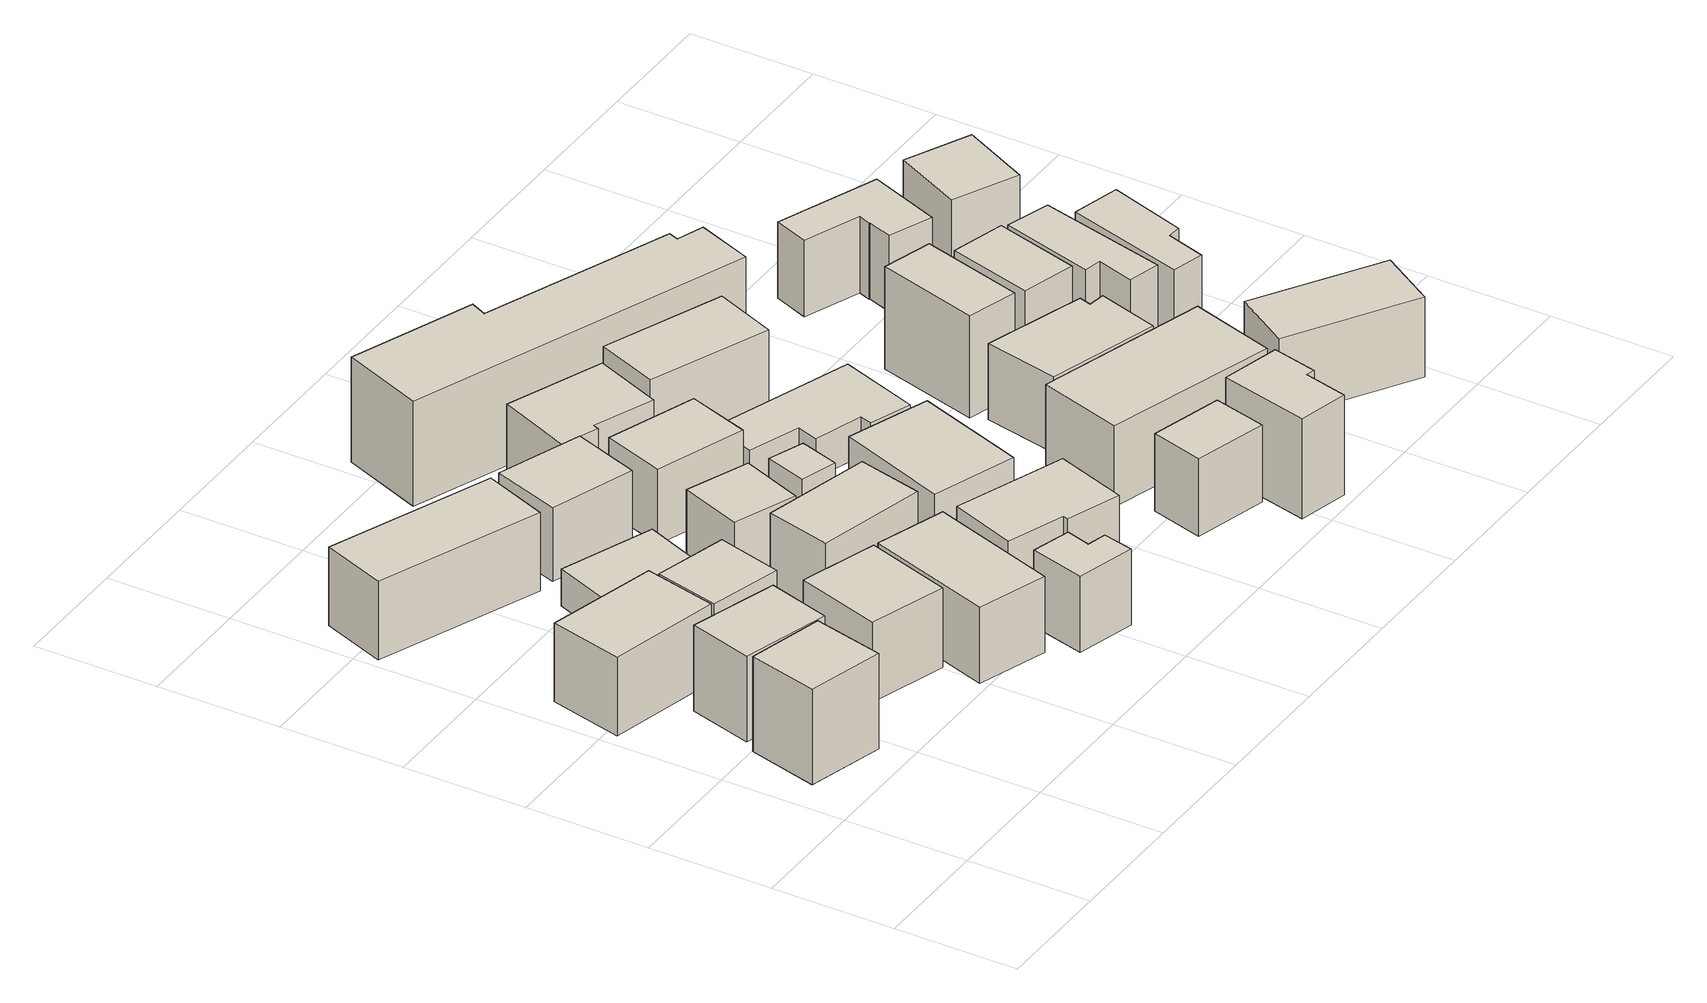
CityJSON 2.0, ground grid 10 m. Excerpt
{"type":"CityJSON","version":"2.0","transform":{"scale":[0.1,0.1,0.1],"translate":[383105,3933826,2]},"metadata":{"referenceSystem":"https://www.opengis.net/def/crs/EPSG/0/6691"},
"CityObjects":{
"building1":{"type":"Building","attributes":{"大字・町コード":"49","町・丁目コード":"3","13_区市町村コード_大字・町コード_町・丁目コード":"13111049003","多摩水系多摩川、浅川、大栗川洪水浸水想定区域（計画規模）.規模":"L1","多摩水系多摩川、浅川、大栗川洪水浸水想定区域（計画規模）.浸水ランク":"2","多摩水系多摩川、浅川、大栗川洪水浸水想定区域（計画規模）.浸水深":1.87,"多摩水系多摩川、浅川、大栗川洪水浸水想定区域（想定最大規模）.規模":"L2","多摩水系多摩川、浅川、大栗川洪水浸水想定区域（想定最大規模）.浸水ランク":"3","多摩水系多摩川、浅川、大栗川洪水浸水想定区域（想定最大規模）.浸水深":3.23,"多摩水系多摩川、浅川、大栗川洪水浸水想定区域（想定最大規模）.継続時間":12.73,"城南地区河川流域浸水予想区域（改定）（想定最大規模）.規模":"L2","城南地区河川流域浸水予想区域（改定）（想定最大規模）.浸水ランク":"1","城南地区河川流域浸水予想区域（改定）（想定最大規模）.浸水深":0.058,"measuredHeight":8.1,"BuildingDetails.buildingRoofEdgeArea":38.37,"BuildingDetails.districtsAndZonesType":"11","BuildingDetails.prefecture":"13","BuildingDetails.city":"13111","BuildingDetails.surveyYear":2016},"address":[{"country":"日本","locality":"東京都大田区東六郷三丁目"}],"geometry":[{"type":"Solid","lod":"1","boundaries":[[[[0,1,2,3]],[[2,4,5,3]],[[1,6,4,2]],[[0,7,6,1]],[[3,5,7,0]],[[4,6,7,5]]]]}]},
"building2":{"type":"Building","attributes":{"大字・町コード":"49","町・丁目コード":"3","13_区市町村コード_大字・町コード_町・丁目コード":"13111049003","多摩水系多摩川、浅川、大栗川洪水浸水想定区域（計画規模）.規模":"L1","多摩水系多摩川、浅川、大栗川洪水浸水想定区域（計画規模）.浸水ランク":"2","多摩水系多摩川、浅川、大栗川洪水浸水想定区域（計画規模）.浸水深":1.87,"多摩水系多摩川、浅川、大栗川洪水浸水想定区域（想定最大規模）.規模":"L2","多摩水系多摩川、浅川、大栗川洪水浸水想定区域（想定最大規模）.浸水ランク":"3","多摩水系多摩川、浅川、大栗川洪水浸水想定区域（想定最大規模）.浸水深":3.23,"多摩水系多摩川、浅川、大栗川洪水浸水想定区域（想定最大規模）.継続時間":12.73,"城南地区河川流域浸水予想区域（改定）（想定最大規模）.規模":"L2","城南地区河川流域浸水予想区域（改定）（想定最大規模）.浸水ランク":"1","城南地区河川流域浸水予想区域（改定）（想定最大規模）.浸水深":0.029,"measuredHeight":7.1,"BuildingDetails.buildingRoofEdgeArea":57.7,"BuildingDetails.districtsAndZonesType":"11","BuildingDetails.prefecture":"13","BuildingDetails.city":"13111","BuildingDetails.surveyYear":2016},"address":[{"country":"日本","locality":"東京都大田区東六郷三丁目"}],"geometry":[{"type":"Solid","lod":"1","boundaries":[[[[8,9,10,11]],[[10,12,13,11]],[[9,14,12,10]],[[8,15,14,9]],[[11,13,15,8]],[[12,14,15,13]]]]}]},
"building3":{"type":"Building","attributes":{"大字・町コード":"49","町・丁目コード":"3","13_区市町村コード_大字・町コード_町・丁目コード":"13111049003","多摩水系多摩川、浅川、大栗川洪水浸水想定区域（計画規模）.規模":"L1","多摩水系多摩川、浅川、大栗川洪水浸水想定区域（計画規模）.浸水ランク":"2","多摩水系多摩川、浅川、大栗川洪水浸水想定区域（計画規模）.浸水深":1.87,"多摩水系多摩川、浅川、大栗川洪水浸水想定区域（想定最大規模）.規模":"L2","多摩水系多摩川、浅川、大栗川洪水浸水想定区域（想定最大規模）.浸水ランク":"3","多摩水系多摩川、浅川、大栗川洪水浸水想定区域（想定最大規模）.浸水深":3.23,"多摩水系多摩川、浅川、大栗川洪水浸水想定区域（想定最大規模）.継続時間":12.73,"城南地区河川流域浸水予想区域（改定）（想定最大規模）.規模":"L2","城南地区河川流域浸水予想区域（改定）（想定最大規模）.浸水ランク":"1","城南地区河川流域浸水予想区域（改定）（想定最大規模）.浸水深":0.058,"measuredHeight":7.2,"BuildingDetails.buildingRoofEdgeArea":40.46,"BuildingDetails.districtsAndZonesType":"11","BuildingDetails.prefecture":"13","BuildingDetails.city":"13111","BuildingDetails.surveyYear":2016},"address":[{"country":"日本","locality":"東京都大田区東六郷三丁目"}],"geometry":[{"type":"Solid","lod":"1","boundaries":[[[[16,17,18,19]],[[18,20,21,19]],[[17,22,20,18]],[[16,23,22,17]],[[19,21,23,16]],[[20,22,23,21]]]]}]},
"building4":{"type":"Building","attributes":{"大字・町コード":"49","町・丁目コード":"3","13_区市町村コード_大字・町コード_町・丁目コード":"13111049003","多摩水系多摩川、浅川、大栗川洪水浸水想定区域（計画規模）.規模":"L1","多摩水系多摩川、浅川、大栗川洪水浸水想定区域（計画規模）.浸水ランク":"2","多摩水系多摩川、浅川、大栗川洪水浸水想定区域（計画規模）.浸水深":1.67,"多摩水系多摩川、浅川、大栗川洪水浸水想定区域（想定最大規模）.規模":"L2","多摩水系多摩川、浅川、大栗川洪水浸水想定区域（想定最大規模）.浸水ランク":"3","多摩水系多摩川、浅川、大栗川洪水浸水想定区域（想定最大規模）.浸水深":3.12,"多摩水系多摩川、浅川、大栗川洪水浸水想定区域（想定最大規模）.継続時間":12.2,"城南地区河川流域浸水予想区域（改定）（想定最大規模）.規模":"L2","城南地区河川流域浸水予想区域（改定）（想定最大規模）.浸水ランク":"1","城南地区河川流域浸水予想区域（改定）（想定最大規模）.浸水深":0.048,"measuredHeight":7.2,"BuildingDetails.buildingRoofEdgeArea":79.28,"BuildingDetails.districtsAndZonesType":"11","BuildingDetails.prefecture":"13","BuildingDetails.city":"13111","BuildingDetails.surveyYear":2016},"address":[{"country":"日本","locality":"東京都大田区東六郷三丁目"}],"geometry":[{"type":"Solid","lod":"1","boundaries":[[[[24,25,26,27]],[[26,28,29,27]],[[25,30,28,26]],[[24,31,30,25]],[[27,29,31,24]],[[28,30,31,29]]]]}]},
"building5":{"type":"Building","attributes":{"大字・町コード":"49","町・丁目コード":"3","13_区市町村コード_大字・町コード_町・丁目コード":"13111049003","多摩水系多摩川、浅川、大栗川洪水浸水想定区域（計画規模）.規模":"L1","多摩水系多摩川、浅川、大栗川洪水浸水想定区域（計画規模）.浸水ランク":"2","多摩水系多摩川、浅川、大栗川洪水浸水想定区域（計画規模）.浸水深":1.87,"多摩水系多摩川、浅川、大栗川洪水浸水想定区域（想定最大規模）.規模":"L2","多摩水系多摩川、浅川、大栗川洪水浸水想定区域（想定最大規模）.浸水ランク":"3","多摩水系多摩川、浅川、大栗川洪水浸水想定区域（想定最大規模）.浸水深":3.23,"多摩水系多摩川、浅川、大栗川洪水浸水想定区域（想定最大規模）.継続時間":12.73,"城南地区河川流域浸水予想区域（改定）（想定最大規模）.規模":"L2","城南地区河川流域浸水予想区域（改定）（想定最大規模）.浸水ランク":"1","城南地区河川流域浸水予想区域（改定）（想定最大規模）.浸水深":0.024,"measuredHeight":6.4,"BuildingDetails.buildingRoofEdgeArea":33.47,"BuildingDetails.districtsAndZonesType":"11","BuildingDetails.prefecture":"13","BuildingDetails.city":"13111","BuildingDetails.surveyYear":2016},"address":[{"country":"日本","locality":"東京都大田区東六郷三丁目"}],"geometry":[{"type":"Solid","lod":"1","boundaries":[[[[32,33,34,35]],[[34,36,37,35]],[[33,38,36,34]],[[32,39,38,33]],[[35,37,39,32]],[[36,38,39,37]]]]}]},
"building6":{"type":"Building","attributes":{"大字・町コード":"49","町・丁目コード":"3","13_区市町村コード_大字・町コード_町・丁目コード":"13111049003","多摩水系多摩川、浅川、大栗川洪水浸水想定区域（計画規模）.規模":"L1","多摩水系多摩川、浅川、大栗川洪水浸水想定区域（計画規模）.浸水ランク":"2","多摩水系多摩川、浅川、大栗川洪水浸水想定区域（計画規模）.浸水深":1.87,"多摩水系多摩川、浅川、大栗川洪水浸水想定区域（想定最大規模）.規模":"L2","多摩水系多摩川、浅川、大栗川洪水浸水想定区域（想定最大規模）.浸水ランク":"3","多摩水系多摩川、浅川、大栗川洪水浸水想定区域（想定最大規模）.浸水深":3.23,"多摩水系多摩川、浅川、大栗川洪水浸水想定区域（想定最大規模）.継続時間":12.73,"城南地区河川流域浸水予想区域（改定）（想定最大規模）.規模":"L2","城南地区河川流域浸水予想区域（改定）（想定最大規模）.浸水ランク":"1","城南地区河川流域浸水予想区域（改定）（想定最大規模）.浸水深":0.058,"measuredHeight":7.4,"BuildingDetails.buildingRoofEdgeArea":48.03,"BuildingDetails.districtsAndZonesType":"11","BuildingDetails.prefecture":"13","BuildingDetails.city":"13111","BuildingDetails.surveyYear":2016},"address":[{"country":"日本","locality":"東京都大田区東六郷三丁目"}],"geometry":[{"type":"Solid","lod":"1","boundaries":[[[[40,41,42,43]],[[42,44,45,43]],[[41,46,44,42]],[[40,47,46,41]],[[43,45,47,40]],[[44,46,47,45]]]]}]},
"building7":{"type":"Building","attributes":{"大字・町コード":"49","町・丁目コード":"3","13_区市町村コード_大字・町コード_町・丁目コード":"13111049003","多摩水系多摩川、浅川、大栗川洪水浸水想定区域（計画規模）.規模":"L1","多摩水系多摩川、浅川、大栗川洪水浸水想定区域（計画規模）.浸水ランク":"2","多摩水系多摩川、浅川、大栗川洪水浸水想定区域（計画規模）.浸水深":1.77,"多摩水系多摩川、浅川、大栗川洪水浸水想定区域（想定最大規模）.規模":"L2","多摩水系多摩川、浅川、大栗川洪水浸水想定区域（想定最大規模）.浸水ランク":"3","多摩水系多摩川、浅川、大栗川洪水浸水想定区域（想定最大規模）.浸水深":3.22,"多摩水系多摩川、浅川、大栗川洪水浸水想定区域（想定最大規模）.継続時間":12.2,"城南地区河川流域浸水予想区域（改定）（想定最大規模）.規模":"L2","城南地区河川流域浸水予想区域（改定）（想定最大規模）.浸水ランク":"1","城南地区河川流域浸水予想区域（改定）（想定最大規模）.浸水深":0.024,"measuredHeight":4.7,"BuildingDetails.buildingRoofEdgeArea":25.6,"BuildingDetails.districtsAndZonesType":"11","BuildingDetails.prefecture":"13","BuildingDetails.city":"13111","BuildingDetails.surveyYear":2016},"address":[{"country":"日本","locality":"東京都大田区東六郷三丁目"}],"geometry":[{"type":"Solid","lod":"1","boundaries":[[[[48,49,50,51]],[[50,52,53,51]],[[49,54,52,50]],[[48,55,54,49]],[[51,53,55,48]],[[52,54,55,53]]]]}]},
"building8":{"type":"Building","attributes":{"大字・町コード":"49","町・丁目コード":"3","13_区市町村コード_大字・町コード_町・丁目コード":"13111049003","多摩水系多摩川、浅川、大栗川洪水浸水想定区域（計画規模）.規模":"L1","多摩水系多摩川、浅川、大栗川洪水浸水想定区域（計画規模）.浸水ランク":"2","多摩水系多摩川、浅川、大栗川洪水浸水想定区域（計画規模）.浸水深":1.63,"多摩水系多摩川、浅川、大栗川洪水浸水想定区域（想定最大規模）.規模":"L2","多摩水系多摩川、浅川、大栗川洪水浸水想定区域（想定最大規模）.浸水ランク":"3","多摩水系多摩川、浅川、大栗川洪水浸水想定区域（想定最大規模）.浸水深":3,"多摩水系多摩川、浅川、大栗川洪水浸水想定区域（想定最大規模）.継続時間":12.67,"城南地区河川流域浸水予想区域（改定）（想定最大規模）.規模":"L2","城南地区河川流域浸水予想区域（改定）（想定最大規模）.浸水ランク":"1","城南地区河川流域浸水予想区域（改定）（想定最大規模）.浸水深":0.124,"measuredHeight":6.5,"BuildingDetails.buildingRoofEdgeArea":65.26,"BuildingDetails.districtsAndZonesType":"11","BuildingDetails.prefecture":"13","BuildingDetails.city":"13111","BuildingDetails.surveyYear":2016},"address":[{"country":"日本","locality":"東京都大田区東六郷三丁目"}],"geometry":[{"type":"Solid","lod":"1","boundaries":[[[[56,57,58,59]],[[58,60,61,59]],[[57,62,60,58]],[[56,63,62,57]],[[59,61,63,56]],[[60,62,63,61]]]]}]},
"building9":{"type":"Building","attributes":{"大字・町コード":"49","町・丁目コード":"3","13_区市町村コード_大字・町コード_町・丁目コード":"13111049003","多摩水系多摩川、浅川、大栗川洪水浸水想定区域（計画規模）.規模":"L1","多摩水系多摩川、浅川、大栗川洪水浸水想定区域（計画規模）.浸水ランク":"2","多摩水系多摩川、浅川、大栗川洪水浸水想定区域（計画規模）.浸水深":2.12,"多摩水系多摩川、浅川、大栗川洪水浸水想定区域（想定最大規模）.規模":"L2","多摩水系多摩川、浅川、大栗川洪水浸水想定区域（想定最大規模）.浸水ランク":"3","多摩水系多摩川、浅川、大栗川洪水浸水想定区域（想定最大規模）.浸水深":3.41,"多摩水系多摩川、浅川、大栗川洪水浸水想定区域（想定最大規模）.継続時間":13.77,"城南地区河川流域浸水予想区域（改定）（想定最大規模）.規模":"L2","城南地区河川流域浸水予想区域（改定）（想定最大規模）.浸水ランク":"1","城南地区河川流域浸水予想区域（改定）（想定最大規模）.浸水深":0.118,"measuredHeight":6.8,"BuildingDetails.buildingRoofEdgeArea":19.57,"BuildingDetails.districtsAndZonesType":"11","BuildingDetails.prefecture":"13","BuildingDetails.city":"13111","BuildingDetails.surveyYear":2016},"address":[{"country":"日本","locality":"東京都大田区東六郷三丁目"}],"geometry":[{"type":"Solid","lod":"1","boundaries":[[[[64,65,66,67,68,69]],[[68,70,71,69]],[[67,72,70,68]],[[66,73,72,67]],[[65,74,73,66]],[[64,75,74,65]],[[69,71,75,64]],[[70,72,73,74,75,71]]]]}]},
"building10":{"type":"Building","attributes":{"大字・町コード":"49","町・丁目コード":"3","13_区市町村コード_大字・町コード_町・丁目コード":"13111049003","多摩水系多摩川、浅川、大栗川洪水浸水想定区域（計画規模）.規模":"L1","多摩水系多摩川、浅川、大栗川洪水浸水想定区域（計画規模）.浸水ランク":"2","多摩水系多摩川、浅川、大栗川洪水浸水想定区域（計画規模）.浸水深":1.93,"多摩水系多摩川、浅川、大栗川洪水浸水想定区域（想定最大規模）.規模":"L2","多摩水系多摩川、浅川、大栗川洪水浸水想定区域（想定最大規模）.浸水ランク":"3","多摩水系多摩川、浅川、大栗川洪水浸水想定区域（想定最大規模）.浸水深":3.3,"多摩水系多摩川、浅川、大栗川洪水浸水想定区域（想定最大規模）.継続時間":12.67,"城南地区河川流域浸水予想区域（改定）（想定最大規模）.規模":"L2","城南地区河川流域浸水予想区域（改定）（想定最大規模）.浸水ランク":"1","城南地区河川流域浸水予想区域（改定）（想定最大規模）.浸水深":0.124,"measuredHeight":8.9,"BuildingDetails.buildingRoofEdgeArea":50.06,"BuildingDetails.districtsAndZonesType":"11","BuildingDetails.prefecture":"13","BuildingDetails.city":"13111","BuildingDetails.surveyYear":2016},"address":[{"country":"日本","locality":"東京都大田区東六郷三丁目"}],"geometry":[{"type":"Solid","lod":"1","boundaries":[[[[76,77,78,79]],[[78,80,81,79]],[[77,82,80,78]],[[76,83,82,77]],[[79,81,83,76]],[[80,82,83,81]]]]}]},
"building11":{"type":"Building","attributes":{"大字・町コード":"49","町・丁目コード":"3","13_区市町村コード_大字・町コード_町・丁目コード":"13111049003","多摩水系多摩川、浅川、大栗川洪水浸水想定区域（計画規模）.規模":"L1","多摩水系多摩川、浅川、大栗川洪水浸水想定区域（計画規模）.浸水ランク":"2","多摩水系多摩川、浅川、大栗川洪水浸水想定区域（計画規模）.浸水深":1.77,"多摩水系多摩川、浅川、大栗川洪水浸水想定区域（想定最大規模）.規模":"L2","多摩水系多摩川、浅川、大栗川洪水浸水想定区域（想定最大規模）.浸水ランク":"3","多摩水系多摩川、浅川、大栗川洪水浸水想定区域（想定最大規模）.浸水深":3.22,"多摩水系多摩川、浅川、大栗川洪水浸水想定区域（想定最大規模）.継続時間":12.2,"城南地区河川流域浸水予想区域（改定）（想定最大規模）.規模":"L2","城南地区河川流域浸水予想区域（改定）（想定最大規模）.浸水ランク":"1","城南地区河川流域浸水予想区域（改定）（想定最大規模）.浸水深":0.087,"measuredHeight":6.6,"BuildingDetails.buildingRoofEdgeArea":42.86,"BuildingDetails.districtsAndZonesType":"11","BuildingDetails.prefecture":"13","BuildingDetails.city":"13111","BuildingDetails.surveyYear":2016},"address":[{"country":"日本","locality":"東京都大田区東六郷三丁目"}],"geometry":[{"type":"Solid","lod":"1","boundaries":[[[[84,85,86,87]],[[86,88,89,87]],[[85,90,88,86]],[[84,91,90,85]],[[87,89,91,84]],[[88,90,91,89]]]]}]},
"building12":{"type":"Building","attributes":{"大字・町コード":"49","町・丁目コード":"3","13_区市町村コード_大字・町コード_町・丁目コード":"13111049003","多摩水系多摩川、浅川、大栗川洪水浸水想定区域（計画規模）.規模":"L1","多摩水系多摩川、浅川、大栗川洪水浸水想定区域（計画規模）.浸水ランク":"2","多摩水系多摩川、浅川、大栗川洪水浸水想定区域（計画規模）.浸水深":1.73,"多摩水系多摩川、浅川、大栗川洪水浸水想定区域（想定最大規模）.規模":"L2","多摩水系多摩川、浅川、大栗川洪水浸水想定区域（想定最大規模）.浸水ランク":"3","多摩水系多摩川、浅川、大栗川洪水浸水想定区域（想定最大規模）.浸水深":3.1,"多摩水系多摩川、浅川、大栗川洪水浸水想定区域（想定最大規模）.継続時間":12.67,"城南地区河川流域浸水予想区域（改定）（想定最大規模）.規模":"L2","城南地区河川流域浸水予想区域（改定）（想定最大規模）.浸水ランク":"1","城南地区河川流域浸水予想区域（改定）（想定最大規模）.浸水深":0.024,"measuredHeight":6.8,"BuildingDetails.buildingRoofEdgeArea":18.67,"BuildingDetails.districtsAndZonesType":"11","BuildingDetails.prefecture":"13","BuildingDetails.city":"13111","BuildingDetails.surveyYear":2016},"address":[{"country":"日本","locality":"東京都大田区東六郷三丁目"}],"geometry":[{"type":"Solid","lod":"1","boundaries":[[[[92,93,94,95]],[[94,96,97,95]],[[93,98,96,94]],[[92,99,98,93]],[[95,97,99,92]],[[96,98,99,97]]]]}]},
"building13":{"type":"Building","attributes":{"大字・町コード":"49","町・丁目コード":"3","13_区市町村コード_大字・町コード_町・丁目コード":"13111049003","多摩水系多摩川、浅川、大栗川洪水浸水想定区域（計画規模）.規模":"L1","多摩水系多摩川、浅川、大栗川洪水浸水想定区域（計画規模）.浸水ランク":"2","多摩水系多摩川、浅川、大栗川洪水浸水想定区域（計画規模）.浸水深":2.02,"多摩水系多摩川、浅川、大栗川洪水浸水想定区域（想定最大規模）.規模":"L2","多摩水系多摩川、浅川、大栗川洪水浸水想定区域（想定最大規模）.浸水ランク":"3","多摩水系多摩川、浅川、大栗川洪水浸水想定区域（想定最大規模）.浸水深":3.4,"多摩水系多摩川、浅川、大栗川洪水浸水想定区域（想定最大規模）.継続時間":12.67,"城南地区河川流域浸水予想区域（改定）（想定最大規模）.規模":"L2","城南地区河川流域浸水予想区域（改定）（想定最大規模）.浸水ランク":"1","城南地区河川流域浸水予想区域（改定）（想定最大規模）.浸水深":0.124,"measuredHeight":6.8,"BuildingDetails.buildingRoofEdgeArea":57.37,"BuildingDetails.districtsAndZonesType":"11","BuildingDetails.prefecture":"13","BuildingDetails.city":"13111","BuildingDetails.surveyYear":2016},"address":[{"country":"日本","locality":"東京都大田区東六郷三丁目"}],"geometry":[{"type":"Solid","lod":"1","boundaries":[[[[100,101,102,103,104,105]],[[104,106,107,105]],[[103,108,106,104]],[[102,109,108,103]],[[101,110,109,102]],[[100,111,110,101]],[[105,107,111,100]],[[106,108,109,110,111,107]]]]}]},
"building14":{"type":"Building","attributes":{"大字・町コード":"49","町・丁目コード":"3","13_区市町村コード_大字・町コード_町・丁目コード":"13111049003","多摩水系多摩川、浅川、大栗川洪水浸水想定区域（計画規模）.規模":"L1","多摩水系多摩川、浅川、大栗川洪水浸水想定区域（計画規模）.浸水ランク":"2","多摩水系多摩川、浅川、大栗川洪水浸水想定区域（計画規模）.浸水深":1.93,"多摩水系多摩川、浅川、大栗川洪水浸水想定区域（想定最大規模）.規模":"L2","多摩水系多摩川、浅川、大栗川洪水浸水想定区域（想定最大規模）.浸水ランク":"3","多摩水系多摩川、浅川、大栗川洪水浸水想定区域（想定最大規模）.浸水深":3.3,"多摩水系多摩川、浅川、大栗川洪水浸水想定区域（想定最大規模）.継続時間":12.67,"城南地区河川流域浸水予想区域（改定）（想定最大規模）.規模":"L2","城南地区河川流域浸水予想区域（改定）（想定最大規模）.浸水ランク":"1","城南地区河川流域浸水予想区域（改定）（想定最大規模）.浸水深":0.124,"measuredHeight":6.4,"BuildingDetails.buildingRoofEdgeArea":10.75,"BuildingDetails.districtsAndZonesType":"11","BuildingDetails.prefecture":"13","BuildingDetails.city":"13111","BuildingDetails.surveyYear":2016},"address":[{"country":"日本","locality":"東京都大田区東六郷三丁目"}],"geometry":[{"type":"Solid","lod":"1","boundaries":[[[[112,113,114,115]],[[114,116,117,115]],[[113,118,116,114]],[[112,119,118,113]],[[115,117,119,112]],[[116,118,119,117]]]]}]},
"building15":{"type":"Building","attributes":{"大字・町コード":"49","町・丁目コード":"3","13_区市町村コード_大字・町コード_町・丁目コード":"13111049003","多摩水系多摩川、浅川、大栗川洪水浸水想定区域（計画規模）.規模":"L1","多摩水系多摩川、浅川、大栗川洪水浸水想定区域（計画規模）.浸水ランク":"2","多摩水系多摩川、浅川、大栗川洪水浸水想定区域（計画規模）.浸水深":1.73,"多摩水系多摩川、浅川、大栗川洪水浸水想定区域（想定最大規模）.規模":"L2","多摩水系多摩川、浅川、大栗川洪水浸水想定区域（想定最大規模）.浸水ランク":"3","多摩水系多摩川、浅川、大栗川洪水浸水想定区域（想定最大規模）.浸水深":3.19,"多摩水系多摩川、浅川、大栗川洪水浸水想定区域（想定最大規模）.継続時間":13.27,"城南地区河川流域浸水予想区域（改定）（想定最大規模）.規模":"L2","城南地区河川流域浸水予想区域（改定）（想定最大規模）.浸水ランク":"1","城南地区河川流域浸水予想区域（改定）（想定最大規模）.浸水深":0.087,"measuredHeight":6.9,"BuildingDetails.buildingRoofEdgeArea":40.76,"BuildingDetails.districtsAndZonesType":"11","BuildingDetails.prefecture":"13","BuildingDetails.city":"13111","BuildingDetails.surveyYear":2016},"address":[{"country":"日本","locality":"東京都大田区東六郷三丁目"}],"geometry":[{"type":"Solid","lod":"1","boundaries":[[[[120,121,122,123]],[[122,124,125,123]],[[121,126,124,122]],[[120,127,126,121]],[[123,125,127,120]],[[124,126,127,125]]]]}]},
"building16":{"type":"Building","attributes":{"多摩水系多摩川、浅川、大栗川洪水浸水想定区域（計画規模）.規模":"L1","多摩水系多摩川、浅川、大栗川洪水浸水想定区域（計画規模）.浸水ランク":"2","多摩水系多摩川、浅川、大栗川洪水浸水想定区域（計画規模）.浸水深":1.83,"多摩水系多摩川、浅川、大栗川洪水浸水想定区域（想定最大規模）.規模":"L2","多摩水系多摩川、浅川、大栗川洪水浸水想定区域（想定最大規模）.浸水ランク":"3","多摩水系多摩川、浅川、大栗川洪水浸水想定区域（想定最大規模）.浸水深":3.29,"多摩水系多摩川、浅川、大栗川洪水浸水想定区域（想定最大規模）.継続時間":13.27,"城南地区河川流域浸水予想区域（改定）（想定最大規模）.規模":"L2","城南地区河川流域浸水予想区域（改定）（想定最大規模）.浸水ランク":"1","城南地区河川流域浸水予想区域（改定）（想定最大規模）.浸水深":0.087,"measuredHeight":7.1,"BuildingDetails.districtsAndZonesType":"11","BuildingDetails.prefecture":"13","BuildingDetails.city":"13111","BuildingDetails.surveyYear":2016},"address":[{"country":"日本","locality":"東京都大田区東六郷三丁目"}],"geometry":[{"type":"Solid","lod":"1","boundaries":[[[[128,129,130,131,132,133]],[[132,134,135,133]],[[131,136,134,132]],[[130,137,136,131]],[[129,138,137,130]],[[128,139,138,129]],[[133,135,139,128]],[[134,136,137,138,139,135]]]]}]},
"building17":{"type":"Building","attributes":{"大字・町コード":"49","町・丁目コード":"3","13_区市町村コード_大字・町コード_町・丁目コード":"13111049003","多摩水系多摩川、浅川、大栗川洪水浸水想定区域（計画規模）.規模":"L1","多摩水系多摩川、浅川、大栗川洪水浸水想定区域（計画規模）.浸水ランク":"2","多摩水系多摩川、浅川、大栗川洪水浸水想定区域（計画規模）.浸水深":2.02,"多摩水系多摩川、浅川、大栗川洪水浸水想定区域（想定最大規模）.規模":"L2","多摩水系多摩川、浅川、大栗川洪水浸水想定区域（想定最大規模）.浸水ランク":"3","多摩水系多摩川、浅川、大栗川洪水浸水想定区域（想定最大規模）.浸水深":3.4,"多摩水系多摩川、浅川、大栗川洪水浸水想定区域（想定最大規模）.継続時間":12.67,"城南地区河川流域浸水予想区域（改定）（想定最大規模）.規模":"L2","城南地区河川流域浸水予想区域（改定）（想定最大規模）.浸水ランク":"1","城南地区河川流域浸水予想区域（改定）（想定最大規模）.浸水深":0.124,"measuredHeight":6.7,"BuildingDetails.buildingRoofEdgeArea":67.63,"BuildingDetails.districtsAndZonesType":"11","BuildingDetails.prefecture":"13","BuildingDetails.city":"13111","BuildingDetails.surveyYear":2016},"address":[{"country":"日本","locality":"東京都大田区東六郷三丁目"}],"geometry":[{"type":"Solid","lod":"1","boundaries":[[[[140,141,142,143]],[[142,144,145,143]],[[141,146,144,142]],[[140,147,146,141]],[[143,145,147,140]],[[144,146,147,145]]]]}]},
"building18":{"type":"Building","attributes":{"大字・町コード":"49","町・丁目コード":"3","13_区市町村コード_大字・町コード_町・丁目コード":"13111049003","多摩水系多摩川、浅川、大栗川洪水浸水想定区域（計画規模）.規模":"L1","多摩水系多摩川、浅川、大栗川洪水浸水想定区域（計画規模）.浸水ランク":"2","多摩水系多摩川、浅川、大栗川洪水浸水想定区域（計画規模）.浸水深":1.94,"多摩水系多摩川、浅川、大栗川洪水浸水想定区域（想定最大規模）.規模":"L2","多摩水系多摩川、浅川、大栗川洪水浸水想定区域（想定最大規模）.浸水ランク":"3","多摩水系多摩川、浅川、大栗川洪水浸水想定区域（想定最大規模）.浸水深":3.28,"多摩水系多摩川、浅川、大栗川洪水浸水想定区域（想定最大規模）.継続時間":13.37,"城南地区河川流域浸水予想区域（改定）（想定最大規模）.規模":"L2","城南地区河川流域浸水予想区域（改定）（想定最大規模）.浸水ランク":"1","城南地区河川流域浸水予想区域（改定）（想定最大規模）.浸水深":0.118,"measuredHeight":7,"BuildingDetails.buildingRoofEdgeArea":27.79,"BuildingDetails.districtsAndZonesType":"11","BuildingDetails.prefecture":"13","BuildingDetails.city":"13111","BuildingDetails.surveyYear":2016},"address":[{"country":"日本","locality":"東京都大田区東六郷三丁目"}],"geometry":[{"type":"Solid","lod":"1","boundaries":[[[[148,149,150,151]],[[150,152,153,151]],[[149,154,152,150]],[[148,155,154,149]],[[151,153,155,148]],[[152,154,155,153]]]]}]},
"building19":{"type":"Building","attributes":{"大字・町コード":"49","町・丁目コード":"3","13_区市町村コード_大字・町コード_町・丁目コード":"13111049003","多摩水系多摩川、浅川、大栗川洪水浸水想定区域（計画規模）.規模":"L1","多摩水系多摩川、浅川、大栗川洪水浸水想定区域（計画規模）.浸水ランク":"2","多摩水系多摩川、浅川、大栗川洪水浸水想定区域（計画規模）.浸水深":1.93,"多摩水系多摩川、浅川、大栗川洪水浸水想定区域（想定最大規模）.規模":"L2","多摩水系多摩川、浅川、大栗川洪水浸水想定区域（想定最大規模）.浸水ランク":"3","多摩水系多摩川、浅川、大栗川洪水浸水想定区域（想定最大規模）.浸水深":3.39,"多摩水系多摩川、浅川、大栗川洪水浸水想定区域（想定最大規模）.継続時間":13.27,"城南地区河川流域浸水予想区域（改定）（想定最大規模）.規模":"L2","城南地区河川流域浸水予想区域（改定）（想定最大規模）.浸水ランク":"1","城南地区河川流域浸水予想区域（改定）（想定最大規模）.浸水深":0.225,"measuredHeight":6.6,"BuildingDetails.buildingRoofEdgeArea":66.27,"BuildingDetails.districtsAndZonesType":"11","BuildingDetails.prefecture":"13","BuildingDetails.city":"13111","BuildingDetails.surveyYear":2016},"address":[{"country":"日本","locality":"東京都大田区東六郷三丁目"}],"geometry":[{"type":"Solid","lod":"1","boundaries":[[[[156,157,158,159,160,161,162,163]],[[162,164,165,163]],[[161,166,164,162]],[[160,167,166,161]],[[159,168,167,160]],[[158,169,168,159]],[[157,170,169,158]],[[156,171,170,157]],[[163,165,171,156]],[[164,166,167,168,169,170,171,165]]]]}]},
"building20":{"type":"Building","attributes":{"多摩水系多摩川、浅川、大栗川洪水浸水想定区域（計画規模）.規模":"L1","多摩水系多摩川、浅川、大栗川洪水浸水想定区域（計画規模）.浸水ランク":"2","多摩水系多摩川、浅川、大栗川洪水浸水想定区域（計画規模）.浸水深":2.03,"多摩水系多摩川、浅川、大栗川洪水浸水想定区域（想定最大規模）.規模":"L2","多摩水系多摩川、浅川、大栗川洪水浸水想定区域（想定最大規模）.浸水ランク":"3","多摩水系多摩川、浅川、大栗川洪水浸水想定区域（想定最大規模）.浸水深":3.49,"多摩水系多摩川、浅川、大栗川洪水浸水想定区域（想定最大規模）.継続時間":13.27,"城南地区河川流域浸水予想区域（改定）（想定最大規模）.規模":"L2","城南地区河川流域浸水予想区域（改定）（想定最大規模）.浸水ランク":"1","城南地区河川流域浸水予想区域（改定）（想定最大規模）.浸水深":0.087,"measuredHeight":9,"BuildingDetails.districtsAndZonesType":"11","BuildingDetails.prefecture":"13","BuildingDetails.city":"13111","BuildingDetails.surveyYear":2016},"address":[{"country":"日本","locality":"東京都大田区東六郷三丁目"}],"geometry":[{"type":"Solid","lod":"1","boundaries":[[[[172,173,174,175,176,177,178,179]],[[178,180,181,179]],[[177,182,180,178]],[[176,183,182,177]],[[175,184,183,176]],[[174,185,184,175]],[[173,186,185,174]],[[172,187,186,173]],[[179,181,187,172]],[[180,182,183,184,185,186,187,181]]]]}]},
"building21":{"type":"Building","attributes":{"大字・町コード":"49","町・丁目コード":"3","13_区市町村コード_大字・町コード_町・丁目コード":"13111049003","多摩水系多摩川、浅川、大栗川洪水浸水想定区域（計画規模）.規模":"L1","多摩水系多摩川、浅川、大栗川洪水浸水想定区域（計画規模）.浸水ランク":"2","多摩水系多摩川、浅川、大栗川洪水浸水想定区域（計画規模）.浸水深":1.83,"多摩水系多摩川、浅川、大栗川洪水浸水想定区域（想定最大規模）.規模":"L2","多摩水系多摩川、浅川、大栗川洪水浸水想定区域（想定最大規模）.浸水ランク":"3","多摩水系多摩川、浅川、大栗川洪水浸水想定区域（想定最大規模）.浸水深":3.29,"多摩水系多摩川、浅川、大栗川洪水浸水想定区域（想定最大規模）.継続時間":13.27,"城南地区河川流域浸水予想区域（改定）（想定最大規模）.規模":"L2","城南地区河川流域浸水予想区域（改定）（想定最大規模）.浸水ランク":"1","城南地区河川流域浸水予想区域（改定）（想定最大規模）.浸水深":0.087,"measuredHeight":8.8,"BuildingDetails.buildingRoofEdgeArea":56.29,"BuildingDetails.districtsAndZonesType":"11","BuildingDetails.prefecture":"13","BuildingDetails.city":"13111","BuildingDetails.surveyYear":2016},"address":[{"country":"日本","locality":"東京都大田区東六郷三丁目"}],"geometry":[{"type":"Solid","lod":"1","boundaries":[[[[188,189,190,191]],[[190,192,193,191]],[[189,194,192,190]],[[188,195,194,189]],[[191,193,195,188]],[[192,194,195,193]]]]}]},
"building22":{"type":"Building","attributes":{"大字・町コード":"49","町・丁目コード":"3","13_区市町村コード_大字・町コード_町・丁目コード":"13111049003","多摩水系多摩川、浅川、大栗川洪水浸水想定区域（計画規模）.規模":"L1","多摩水系多摩川、浅川、大栗川洪水浸水想定区域（計画規模）.浸水ランク":"2","多摩水系多摩川、浅川、大栗川洪水浸水想定区域（計画規模）.浸水深":1.94,"多摩水系多摩川、浅川、大栗川洪水浸水想定区域（想定最大規模）.規模":"L2","多摩水系多摩川、浅川、大栗川洪水浸水想定区域（想定最大規模）.浸水ランク":"3","多摩水系多摩川、浅川、大栗川洪水浸水想定区域（想定最大規模）.浸水深":3.28,"多摩水系多摩川、浅川、大栗川洪水浸水想定区域（想定最大規模）.継続時間":13.37,"城南地区河川流域浸水予想区域（改定）（想定最大規模）.規模":"L2","城南地区河川流域浸水予想区域（改定）（想定最大規模）.浸水ランク":"1","城南地区河川流域浸水予想区域（改定）（想定最大規模）.浸水深":0.118,"measuredHeight":9.2,"BuildingDetails.buildingRoofEdgeArea":34.5,"BuildingDetails.districtsAndZonesType":"11","BuildingDetails.prefecture":"13","BuildingDetails.city":"13111","BuildingDetails.surveyYear":2016},"address":[{"country":"日本","locality":"東京都大田区東六郷三丁目"}],"geometry":[{"type":"Solid","lod":"1","boundaries":[[[[196,197,198,199,200,201]],[[200,202,203,201]],[[199,204,202,200]],[[198,205,204,199]],[[197,206,205,198]],[[196,207,206,197]],[[201,203,207,196]],[[202,204,205,206,207,203]]]]}]},
"building23":{"type":"Building","attributes":{"大字・町コード":"49","町・丁目コード":"3","13_区市町村コード_大字・町コード_町・丁目コード":"13111049003","多摩水系多摩川、浅川、大栗川洪水浸水想定区域（計画規模）.規模":"L1","多摩水系多摩川、浅川、大栗川洪水浸水想定区域（計画規模）.浸水ランク":"2","多摩水系多摩川、浅川、大栗川洪水浸水想定区域（計画規模）.浸水深":2.06,"多摩水系多摩川、浅川、大栗川洪水浸水想定区域（想定最大規模）.規模":"L2","多摩水系多摩川、浅川、大栗川洪水浸水想定区域（想定最大規模）.浸水ランク":"3","多摩水系多摩川、浅川、大栗川洪水浸水想定区域（想定最大規模）.浸水深":3.47,"多摩水系多摩川、浅川、大栗川洪水浸水想定区域（想定最大規模）.継続時間":13.85,"城南地区河川流域浸水予想区域（改定）（想定最大規模）.規模":"L2","城南地区河川流域浸水予想区域（改定）（想定最大規模）.浸水ランク":"1","城南地区河川流域浸水予想区域（改定）（想定最大規模）.浸水深":0.124,"measuredHeight":7.5,"BuildingDetails.buildingRoofEdgeArea":103.56,"BuildingDetails.districtsAndZonesType":"11","BuildingDetails.prefecture":"13","BuildingDetails.city":"13111","BuildingDetails.surveyYear":2016},"address":[{"country":"日本","locality":"東京都大田区東六郷三丁目"}],"geometry":[{"type":"Solid","lod":"1","boundaries":[[[[208,209,210,211]],[[210,212,213,211]],[[209,214,212,210]],[[208,215,214,209]],[[211,213,215,208]],[[212,214,215,213]]]]}]},
"building24":{"type":"Building","attributes":{"大字・町コード":"49","町・丁目コード":"3","13_区市町村コード_大字・町コード_町・丁目コード":"13111049003","多摩水系多摩川、浅川、大栗川洪水浸水想定区域（計画規模）.規模":"L1","多摩水系多摩川、浅川、大栗川洪水浸水想定区域（計画規模）.浸水ランク":"2","多摩水系多摩川、浅川、大栗川洪水浸水想定区域（計画規模）.浸水深":1.96,"多摩水系多摩川、浅川、大栗川洪水浸水想定区域（想定最大規模）.規模":"L2","多摩水系多摩川、浅川、大栗川洪水浸水想定区域（想定最大規模）.浸水ランク":"3","多摩水系多摩川、浅川、大栗川洪水浸水想定区域（想定最大規模）.浸水深":3.37,"多摩水系多摩川、浅川、大栗川洪水浸水想定区域（想定最大規模）.継続時間":13.85,"城南地区河川流域浸水予想区域（改定）（想定最大規模）.規模":"L2","城南地区河川流域浸水予想区域（改定）（想定最大規模）.浸水ランク":"1","城南地区河川流域浸水予想区域（改定）（想定最大規模）.浸水深":0.124,"measuredHeight":7.1,"BuildingDetails.buildingRoofEdgeArea":58.2,"BuildingDetails.districtsAndZonesType":"11","BuildingDetails.prefecture":"13","BuildingDetails.city":"13111","BuildingDetails.surveyYear":2016},"address":[{"country":"日本","locality":"東京都大田区東六郷三丁目"}],"geometry":[{"type":"Solid","lod":"1","boundaries":[[[[216,217,218,219,220,221]],[[220,222,223,221]],[[219,224,222,220]],[[218,225,224,219]],[[217,226,225,218]],[[216,227,226,217]],[[221,223,227,216]],[[222,224,225,226,227,223]]]]}]},
"building25":{"type":"Building","attributes":{"大字・町コード":"49","町・丁目コード":"3","13_区市町村コード_大字・町コード_町・丁目コード":"13111049003","多摩水系多摩川、浅川、大栗川洪水浸水想定区域（計画規模）.規模":"L1","多摩水系多摩川、浅川、大栗川洪水浸水想定区域（計画規模）.浸水ランク":"2","多摩水系多摩川、浅川、大栗川洪水浸水想定区域（計画規模）.浸水深":2.06,"多摩水系多摩川、浅川、大栗川洪水浸水想定区域（想定最大規模）.規模":"L2","多摩水系多摩川、浅川、大栗川洪水浸水想定区域（想定最大規模）.浸水ランク":"3","多摩水系多摩川、浅川、大栗川洪水浸水想定区域（想定最大規模）.浸水深":3.47,"多摩水系多摩川、浅川、大栗川洪水浸水想定区域（想定最大規模）.継続時間":13.85,"城南地区河川流域浸水予想区域（改定）（想定最大規模）.規模":"L2","城南地区河川流域浸水予想区域（改定）（想定最大規模）.浸水ランク":"1","城南地区河川流域浸水予想区域（改定）（想定最大規模）.浸水深":0.225,"measuredHeight":9.1,"BuildingDetails.buildingRoofEdgeArea":36.17,"BuildingDetails.districtsAndZonesType":"11","BuildingDetails.prefecture":"13","BuildingDetails.city":"13111","BuildingDetails.surveyYear":2016},"address":[{"country":"日本","locality":"東京都大田区東六郷三丁目"}],"geometry":[{"type":"Solid","lod":"1","boundaries":[[[[228,229,230,231]],[[230,232,233,231]],[[229,234,232,230]],[[228,235,234,229]],[[231,233,235,228]],[[232,234,235,233]]]]}]},
"building26":{"type":"Building","attributes":{"大字・町コード":"49","町・丁目コード":"3","13_区市町村コード_大字・町コード_町・丁目コード":"13111049003","多摩水系多摩川、浅川、大栗川洪水浸水想定区域（計画規模）.規模":"L1","多摩水系多摩川、浅川、大栗川洪水浸水想定区域（計画規模）.浸水ランク":"2","多摩水系多摩川、浅川、大栗川洪水浸水想定区域（計画規模）.浸水深":1.96,"多摩水系多摩川、浅川、大栗川洪水浸水想定区域（想定最大規模）.規模":"L2","多摩水系多摩川、浅川、大栗川洪水浸水想定区域（想定最大規模）.浸水ランク":"3","多摩水系多摩川、浅川、大栗川洪水浸水想定区域（想定最大規模）.浸水深":3.37,"多摩水系多摩川、浅川、大栗川洪水浸水想定区域（想定最大規模）.継続時間":13.85,"城南地区河川流域浸水予想区域（改定）（想定最大規模）.規模":"L2","城南地区河川流域浸水予想区域（改定）（想定最大規模）.浸水ランク":"1","城南地区河川流域浸水予想区域（改定）（想定最大規模）.浸水深":0.166,"measuredHeight":9.4,"BuildingDetails.buildingRoofEdgeArea":32.7,"BuildingDetails.districtsAndZonesType":"11","BuildingDetails.prefecture":"13","BuildingDetails.city":"13111","BuildingDetails.surveyYear":2016},"address":[{"country":"日本","locality":"東京都大田区東六郷三丁目"}],"geometry":[{"type":"Solid","lod":"1","boundaries":[[[[236,237,238,239]],[[238,240,241,239]],[[237,242,240,238]],[[236,243,242,237]],[[239,241,243,236]],[[240,242,243,241]]]]}]},
"building27":{"type":"Building","attributes":{"大字・町コード":"49","町・丁目コード":"3","13_区市町村コード_大字・町コード_町・丁目コード":"13111049003","多摩水系多摩川、浅川、大栗川洪水浸水想定区域（計画規模）.規模":"L1","多摩水系多摩川、浅川、大栗川洪水浸水想定区域（計画規模）.浸水ランク":"2","多摩水系多摩川、浅川、大栗川洪水浸水想定区域（計画規模）.浸水深":2.06,"多摩水系多摩川、浅川、大栗川洪水浸水想定区域（想定最大規模）.規模":"L2","多摩水系多摩川、浅川、大栗川洪水浸水想定区域（想定最大規模）.浸水ランク":"3","多摩水系多摩川、浅川、大栗川洪水浸水想定区域（想定最大規模）.浸水深":3.47,"多摩水系多摩川、浅川、大栗川洪水浸水想定区域（想定最大規模）.継続時間":13.85,"城南地区河川流域浸水予想区域（改定）（想定最大規模）.規模":"L2","城南地区河川流域浸水予想区域（改定）（想定最大規模）.浸水ランク":"1","城南地区河川流域浸水予想区域（改定）（想定最大規模）.浸水深":0.133,"measuredHeight":9.2,"BuildingDetails.buildingRoofEdgeArea":38.08,"BuildingDetails.districtsAndZonesType":"11","BuildingDetails.prefecture":"13","BuildingDetails.city":"13111","BuildingDetails.surveyYear":2016},"address":[{"country":"日本","locality":"東京都大田区東六郷三丁目"}],"geometry":[{"type":"Solid","lod":"1","boundaries":[[[[244,245,246,247,248,249]],[[248,250,251,249]],[[247,252,250,248]],[[246,253,252,247]],[[245,254,253,246]],[[244,255,254,245]],[[249,251,255,244]],[[250,252,253,254,255,251]]]]}]},
"building28":{"type":"Building","attributes":{"大字・町コード":"49","町・丁目コード":"3","13_区市町村コード_大字・町コード_町・丁目コード":"13111049003","多摩水系多摩川、浅川、大栗川洪水浸水想定区域（計画規模）.規模":"L1","多摩水系多摩川、浅川、大栗川洪水浸水想定区域（計画規模）.浸水ランク":"2","多摩水系多摩川、浅川、大栗川洪水浸水想定区域（計画規模）.浸水深":1.84,"多摩水系多摩川、浅川、大栗川洪水浸水想定区域（想定最大規模）.規模":"L2","多摩水系多摩川、浅川、大栗川洪水浸水想定区域（想定最大規模）.浸水ランク":"3","多摩水系多摩川、浅川、大栗川洪水浸水想定区域（想定最大規模）.浸水深":3.18,"多摩水系多摩川、浅川、大栗川洪水浸水想定区域（想定最大規模）.継続時間":13.37,"城南地区河川流域浸水予想区域（改定）（想定最大規模）.規模":"L2","城南地区河川流域浸水予想区域（改定）（想定最大規模）.浸水ランク":"1","城南地区河川流域浸水予想区域（改定）（想定最大規模）.浸水深":0.028,"measuredHeight":7.3,"BuildingDetails.buildingRoofEdgeArea":61.25,"BuildingDetails.districtsAndZonesType":"11","BuildingDetails.prefecture":"13","BuildingDetails.city":"13111","BuildingDetails.surveyYear":2016},"address":[{"country":"日本","locality":"東京都大田区東六郷三丁目"}],"geometry":[{"type":"Solid","lod":"1","boundaries":[[[[256,257,258,259]],[[258,260,261,259]],[[257,262,260,258]],[[256,263,262,257]],[[259,261,263,256]],[[260,262,263,261]]]]}]},
"building29":{"type":"Building","attributes":{"大字・町コード":"49","町・丁目コード":"3","13_区市町村コード_大字・町コード_町・丁目コード":"13111049003","多摩水系多摩川、浅川、大栗川洪水浸水想定区域（計画規模）.規模":"L1","多摩水系多摩川、浅川、大栗川洪水浸水想定区域（計画規模）.浸水ランク":"2","多摩水系多摩川、浅川、大栗川洪水浸水想定区域（計画規模）.浸水深":2.26,"多摩水系多摩川、浅川、大栗川洪水浸水想定区域（想定最大規模）.規模":"L2","多摩水系多摩川、浅川、大栗川洪水浸水想定区域（想定最大規模）.浸水ランク":"3","多摩水系多摩川、浅川、大栗川洪水浸水想定区域（想定最大規模）.浸水深":3.67,"多摩水系多摩川、浅川、大栗川洪水浸水想定区域（想定最大規模）.継続時間":13.85,"城南地区河川流域浸水予想区域（改定）（想定最大規模）.規模":"L2","城南地区河川流域浸水予想区域（改定）（想定最大規模）.浸水ランク":"1","城南地区河川流域浸水予想区域（改定）（想定最大規模）.浸水深":0.133,"measuredHeight":9.2,"BuildingDetails.buildingRoofEdgeArea":35.69,"BuildingDetails.districtsAndZonesType":"11","BuildingDetails.prefecture":"13","BuildingDetails.city":"13111","BuildingDetails.surveyYear":2016},"address":[{"country":"日本","locality":"東京都大田区東六郷三丁目"}],"geometry":[{"type":"Solid","lod":"1","boundaries":[[[[264,265,266,267,268,269]],[[268,270,271,269]],[[267,272,270,268]],[[266,273,272,267]],[[265,274,273,266]],[[264,275,274,265]],[[269,271,275,264]],[[270,272,273,274,275,271]]]]}]},
"building30":{"type":"Building","attributes":{"大字・町コード":"49","町・丁目コード":"3","13_区市町村コード_大字・町コード_町・丁目コード":"13111049003","多摩水系多摩川、浅川、大栗川洪水浸水想定区域（計画規模）.規模":"L1","多摩水系多摩川、浅川、大栗川洪水浸水想定区域（計画規模）.浸水ランク":"2","多摩水系多摩川、浅川、大栗川洪水浸水想定区域（計画規模）.浸水深":1.79,"多摩水系多摩川、浅川、大栗川洪水浸水想定区域（想定最大規模）.規模":"L2","多摩水系多摩川、浅川、大栗川洪水浸水想定区域（想定最大規模）.浸水ランク":"3","多摩水系多摩川、浅川、大栗川洪水浸水想定区域（想定最大規模）.浸水深":3.26,"多摩水系多摩川、浅川、大栗川洪水浸水想定区域（想定最大規模）.継続時間":14.42,"城南地区河川流域浸水予想区域（改定）（想定最大規模）.規模":"L2","城南地区河川流域浸水予想区域（改定）（想定最大規模）.浸水ランク":"1","城南地区河川流域浸水予想区域（改定）（想定最大規模）.浸水深":0.133,"measuredHeight":6.6,"BuildingDetails.buildingRoofEdgeArea":38.75,"BuildingDetails.districtsAndZonesType":"11","BuildingDetails.prefecture":"13","BuildingDetails.city":"13111","BuildingDetails.surveyYear":2016},"address":[{"country":"日本","locality":"東京都大田区東六郷三丁目"}],"geometry":[{"type":"Solid","lod":"1","boundaries":[[[[276,277,278,279,280,281,282,283]],[[282,284,285,283]],[[281,286,284,282]],[[280,287,286,281]],[[279,288,287,280]],[[278,289,288,279]],[[277,290,289,278]],[[276,291,290,277]],[[283,285,291,276]],[[284,286,287,288,289,290,291,285]]]]}]},
"building31":{"type":"Building","attributes":{"大字・町コード":"49","町・丁目コード":"3","13_区市町村コード_大字・町コード_町・丁目コード":"13111049003","多摩水系多摩川、浅川、大栗川洪水浸水想定区域（計画規模）.規模":"L1","多摩水系多摩川、浅川、大栗川洪水浸水想定区域（計画規模）.浸水ランク":"2","多摩水系多摩川、浅川、大栗川洪水浸水想定区域（計画規模）.浸水深":1.79,"多摩水系多摩川、浅川、大栗川洪水浸水想定区域（想定最大規模）.規模":"L2","多摩水系多摩川、浅川、大栗川洪水浸水想定区域（想定最大規模）.浸水ランク":"3","多摩水系多摩川、浅川、大栗川洪水浸水想定区域（想定最大規模）.浸水深":3.26,"多摩水系多摩川、浅川、大栗川洪水浸水想定区域（想定最大規模）.継続時間":14.42,"城南地区河川流域浸水予想区域（改定）（想定最大規模）.規模":"L2","城南地区河川流域浸水予想区域（改定）（想定最大規模）.浸水ランク":"1","城南地区河川流域浸水予想区域（改定）（想定最大規模）.浸水深":0.133,"measuredHeight":9.2,"BuildingDetails.buildingRoofEdgeArea":35.17,"BuildingDetails.districtsAndZonesType":"11","BuildingDetails.prefecture":"13","BuildingDetails.city":"13111","BuildingDetails.surveyYear":2016},"address":[{"country":"日本","locality":"東京都大田区東六郷三丁目"}],"geometry":[{"type":"Solid","lod":"1","boundaries":[[[[292,293,294,295]],[[294,296,297,295]],[[293,298,296,294]],[[292,299,298,293]],[[295,297,299,292]],[[296,298,299,297]]]]}]}
},
"vertices":[
[88,124,5],[25,141,5],[40,198,5],[102,182,5],[40,198,85],[102,182,85],[25,141,85],[88,124,85],
[99,267,6],[7,289,6],[22,349,6],[113,326,6],[22,349,72],[113,326,72],[7,289,72],[99,267,72],
[120,187,5],[48,208,5],[63,260,5],[135,238,5],[63,260,77],[135,238,77],[48,208,77],[120,187,77],
[136,428,7],[3,481,7],[23,533,7],[156,480,7],[23,533,73],[156,480,73],[3,481,73],[136,428,73],
[164,252,6],[105,268,6],[118,321,6],[178,305,6],[118,321,68],[178,305,68],[105,268,68],[164,252,68],
[199,138,5],[136,158,5],[158,227,5],[221,207,5],[158,227,72],[221,207,72],[136,158,72],[199,138,72],
[176,310,8],[101,340,8],[126,405,8],[202,376,8],[126,405,39],[202,376,39],[101,340,39],[176,310,39],
[253,87,4],[196,106,4],[230,209,4],[287,190,4],[230,209,68],[287,190,68],[196,106,68],[253,87,68],
[301,80,6],[317,76,6],[311,51,6],[263,64,6],[275,109,6],[307,100,6],[275,109,70],[307,100,70],[263,64,70],[311,51,70],[317,76,70],[301,80,70],
[283,208,5],[194,230,5],[207,283,5],[296,261,5],[207,283,81],[296,261,81],[194,230,81],[283,208,81],
[217,401,9],[148,425,9],[167,480,9],[236,455,9],[167,480,71],[236,455,71],[148,425,71],[217,401,71],
[249,287,7],[198,307,7],[217,357,7],[268,337,7],[217,357,70],[268,337,70],[198,307,70],[249,287,70],
[369,95,4],[325,111,4],[326,115,4],[279,132,4],[299,186,4],[389,153,4],[299,186,67],[389,153,67],[279,132,67],[326,115,67],[325,111,67],[369,95,67],
[303,287,6],[273,296,6],[284,330,6],[313,319,6],[284,330,67],[313,319,67],[273,296,67],[303,287,67],
[303,362,6],[230,388,6],[247,438,6],[320,412,6],[247,438,69],[320,412,69],[230,388,69],[303,362,69],
[326,490,6],[304,435,6],[255,455,6],[253,450,6],[223,462,6],[247,521,6],[223,462,69],[247,521,69],[253,450,69],[255,455,69],[304,435,69],[326,490,69],
[371,182,3],[303,206,3],[335,295,3],[402,271,3],[335,295,68],[402,271,68],[303,206,68],[371,182,68],
[494,53,4],[434,69,4],[446,112,4],[505,96,4],[446,112,69],[505,96,69],[434,69,69],[494,53,69],
[433,303,3],[399,315,3],[402,325,3],[362,338,3],[368,355,3],[326,370,3],[339,407,3],[455,367,3],[339,407,36],[455,367,36],[326,370,36],[368,355,36],[362,338,36],[402,325,36],[399,315,36],[433,303,36],
[188,562,3],[214,628,3],[315,589,3],[309,576,3],[462,516,3],[459,508,3],[481,500,3],[464,455,3],[481,500,91],[464,455,91],[459,508,91],[462,516,91],[309,576,91],[315,589,91],[214,628,91],[188,562,91],
[411,405,3],[314,444,3],[334,494,3],[431,455,3],[334,494,77],[431,455,77],[314,444,77],[411,405,77],
[547,42,4],[540,44,4],[531,8,4],[490,18,4],[508,91,4],[556,79,4],[508,91,88],[556,79,88],[490,18,88],[531,8,88],[540,44,88],[547,42,88],
[575,97,4],[436,139,4],[457,207,4],[596,166,4],[457,207,72],[596,166,72],[436,139,72],[575,97,72],
[565,235,4],[579,233,4],[564,183,4],[473,210,4],[486,271,4],[568,245,4],[486,271,68],[568,245,68],[473,210,68],[564,183,68],[579,233,68],[565,235,68],
[522,271,4],[481,283,4],[504,366,4],[545,354,4],[504,366,90],[545,354,90],[481,283,90],[522,271,90],
[569,252,4],[525,264,4],[544,333,4],[588,321,4],[544,333,92],[588,321,92],[525,264,92],[569,252,92],
[602,202,4],[576,209,4],[585,239,4],[571,242,4],[592,318,4],[628,307,4],[592,318,91],[628,307,91],[571,242,91],[585,239,91],[576,209,91],[602,202,91],
[687,35,5],[589,96,5],[618,141,5],[715,80,5],[618,141,72],[715,80,72],[589,96,72],[687,35,72],
[648,212,5],[637,213,5],[627,181,5],[601,188,5],[629,285,5],[668,275,5],[629,285,92],[668,275,92],[601,188,92],[627,181,92],[637,213,92],[648,212,92],
[603,386,4],[568,400,4],[575,420,4],[574,420,4],[578,430,4],[532,448,4],[543,476,4],[625,444,4],[543,476,68],[625,444,68],[532,448,68],[578,430,68],[574,420,68],[575,420,68],[568,400,68],[603,386,68],
[666,352,5],[615,377,5],[641,432,5],[693,407,5],[641,432,79],[693,407,79],[615,377,79],[666,352,79]
]}
